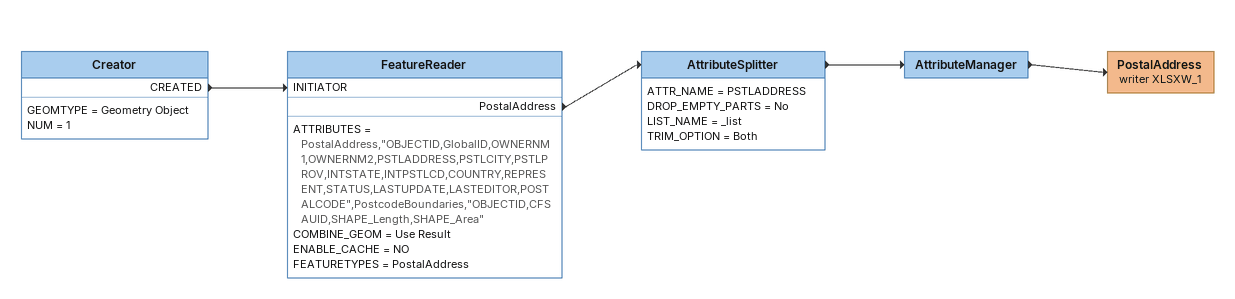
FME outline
Creator
    GEOMTYPE = Geometry Object
    NUM = 1
    CREATED -> FeatureReader [INITIATOR]
FeatureReader
    ATTRIBUTES = PostalAddress,"OBJECTID,GlobalID,OWNERNM1,OWNERNM2,PSTLADDRESS,PSTLCITY,PSTLPROV,INTSTATE,INTPSTLCD,COUNTRY,REPRESENT,STATUS,LASTUPDATE,LASTEDITOR,POSTALCODE",PostcodeBoundaries,"OBJECTID,CFSAUID,SHAPE_Length,SHAPE_Area"
    COMBINE_GEOM = Use Result
    ENABLE_CACHE = NO
    FEATURETYPES = PostalAddress
    PostalAddress -> AttributeSplitter
AttributeSplitter
    ATTR_NAME = PSTLADDRESS
    DROP_EMPTY_PARTS = No
    LIST_NAME = _list
    TRIM_OPTION = Both
    -> AttributeManager
AttributeManager
    -> PostalAddress (writer XLSXW_1)
PostalAddress (writer XLSXW_1)
